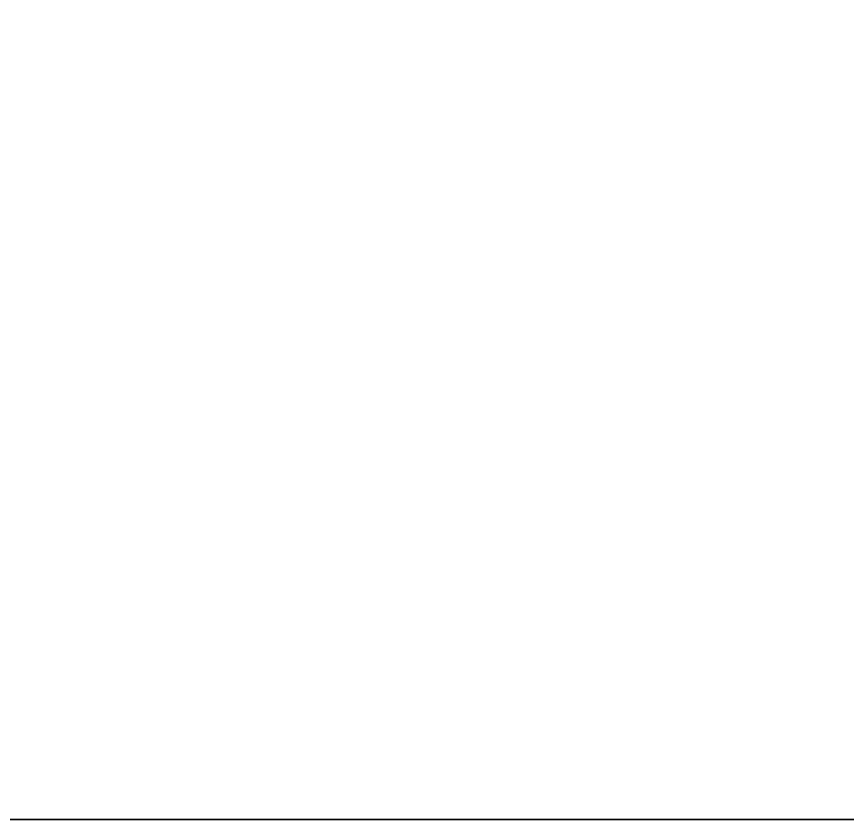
# Model space of a CAD drawing. Extents: x -1998 to 40, y -600 to 0.
# Drawn here: x -52.92 to -48.171, y -450 to -445.412 of the extents above; entities that cross this region are included whole.
import ezdxf

# ---------------------------------------------------------------- set-up
doc = ezdxf.new("R2010")
doc.units = 0

# ---------------------------------------------------------------- blocks, each defined once
blk = doc.blocks.new('rack tv terrero.torre1.puerta (unica) [1]1', base_point=(1.5, 0, 1120))
at = {"layer": 'e-Gris Cachemira', "color": 0}
for points in [[(1.5, 18, 416), (1.5, 0, 416), (458.5, 0, 416), (458.5, 18, 416)], [(458.5, 18, 1120), (458.5, 0, 1120), (1.5, 0, 1120), (1.5, 18, 1120)]]:
    blk.add_3dface(points, dxfattribs=at)
at = {"layer": 'e-gris cahcemeria U702', "color": 0}
blk.add_3dface([(1.5, 0, 1120), (1.5, 0, 416), (458.5, 0, 416), (458.5, 0, 1120)], dxfattribs=at)
blk = doc.blocks.new('rack tv terrero.torre1.puerta (unica) [1]')
at = {"layer": 'e-gris cahcemeria U702'}
blk.add_blockref('rack tv terrero.torre1.puerta (unica) [1]1', (1.5, 0, 1120), dxfattribs=at)
blk = doc.blocks.new('rack tv terrero.torre1.puerta (unica) [3]1', base_point=(1.5, 0, 413))
at = {"layer": 'e-Gris Cachemira', "color": 0}
for points in [[(1.5, 18), (1.5, 0), (458.5, 0), (458.5, 18)], [(458.5, 18, 413), (458.5, 0, 413), (1.5, 0, 413), (1.5, 18, 413)]]:
    blk.add_3dface(points, dxfattribs=at)
at = {"layer": 'e-gris cahcemeria U702', "color": 0}
blk.add_3dface([(1.5, 0, 413), (1.5, 0), (458.5, 0), (458.5, 0, 413)], dxfattribs=at)
blk = doc.blocks.new('rack tv terrero.torre1.puerta (unica) [3]')
at = {"layer": 'e-gris cahcemeria U702'}
blk.add_blockref('rack tv terrero.torre1.puerta (unica) [3]1', (1.5, 0, 413), dxfattribs=at)
blk = doc.blocks.new('rack tv terrero.torre1')
at = {"layer": 'rack tv terrero.torre1.puerta (unica) [1]'}
blk.add_blockref('rack tv terrero.torre1.puerta (unica) [1]', (0, 0), dxfattribs=at)
at = {"layer": 'rack tv terrero.torre1.puerta (unica) [3]'}
blk.add_blockref('rack tv terrero.torre1.puerta (unica) [3]', (0, 0), dxfattribs=at)
blk = doc.blocks.new('rack tv terrero.Torre2.Suelo1')
at = {"layer": 'e-cerezo locarno', "color": 0}
blk.add_3dface([(460, 0, 18), (0, 0, 18), (0, 0), (460, 0)], dxfattribs=at)
at = {"layer": 'e-cerezo locarno H1632', "color": 0}
for points in [[(0, 0), (0, 450), (460, 450), (460, 0)], [(0, 0, 18), (0, 450, 18), (460, 450, 18), (460, 0, 18)]]:
    blk.add_3dface(points, dxfattribs=at)
blk = doc.blocks.new('rack tv terrero.Torre2.Suelo')
at = {"layer": 'e-cerezo locarno H1632'}
blk.add_blockref('rack tv terrero.Torre2.Suelo1', (0, 0), dxfattribs=at)
blk = doc.blocks.new('rack tv terrero.Torre2.Techo1', base_point=(442, 0, 690))
at = {"layer": 'e-cerezo locarno', "color": 0}
blk.add_3dface([(18, 0, 672), (442, 0, 672), (442, 0, 690), (18, 0, 690)], dxfattribs=at)
at = {"layer": 'e-cerezo locarno H1632', "color": 0}
for points in [[(442, 0, 690), (442, 450, 690), (18, 450, 690), (18, 0, 690)], [(442, 0, 672), (442, 450, 672), (18, 450, 672), (18, 0, 672)]]:
    blk.add_3dface(points, dxfattribs=at)
blk = doc.blocks.new('rack tv terrero.Torre2.Techo')
at = {"layer": 'e-cerezo locarno H1632'}
blk.add_blockref('rack tv terrero.Torre2.Techo1', (442, 0, 690), dxfattribs=at)
blk = doc.blocks.new('rack tv terrero.Torre2')
at = {"layer": 'rack tv terrero.Torre2.Suelo'}
blk.add_blockref('rack tv terrero.Torre2.Suelo', (0, 0), dxfattribs=at)
at = {"layer": 'rack tv terrero.Torre2.Techo'}
blk.add_blockref('rack tv terrero.Torre2.Techo', (0, 0), dxfattribs=at)
blk = doc.blocks.new('rack tv terrero.torre3.puerta (unica) [2]1', base_point=(1.5, 0, 657))
at = {"layer": 'e-Gris Cachemira', "color": 0}
for points in [[(1.5, 18), (1.5, 0), (458.5, 0), (458.5, 18)], [(458.5, 18, 657), (458.5, 0, 657), (1.5, 0, 657), (1.5, 18, 657)]]:
    blk.add_3dface(points, dxfattribs=at)
at = {"layer": 'e-gris cahcemeria U702', "color": 0}
blk.add_3dface([(1.5, 0, 657), (1.5, 0), (458.5, 0), (458.5, 0, 657)], dxfattribs=at)
blk = doc.blocks.new('rack tv terrero.torre3.puerta (unica) [2]')
at = {"layer": 'e-gris cahcemeria U702'}
blk.add_blockref('rack tv terrero.torre3.puerta (unica) [2]1', (1.5, 0, 657), dxfattribs=at)
blk = doc.blocks.new('rack tv terrero.torre3')
at = {"layer": 'rack tv terrero.torre3.puerta (unica) [2]'}
blk.add_blockref('rack tv terrero.torre3.puerta (unica) [2]', (0, 0), dxfattribs=at)

msp = doc.modelspace()

# ---------------------------------------------------------------- block references
for name, p in [('rack tv terrero.torre1', (-480, -450, 44)), ('rack tv terrero.Torre2', (-480, -450, 1164)), ('rack tv terrero.torre3', (-480, -450, 1854))]:
    msp.add_blockref(name, p)

doc.saveas('drawing.dxf')
